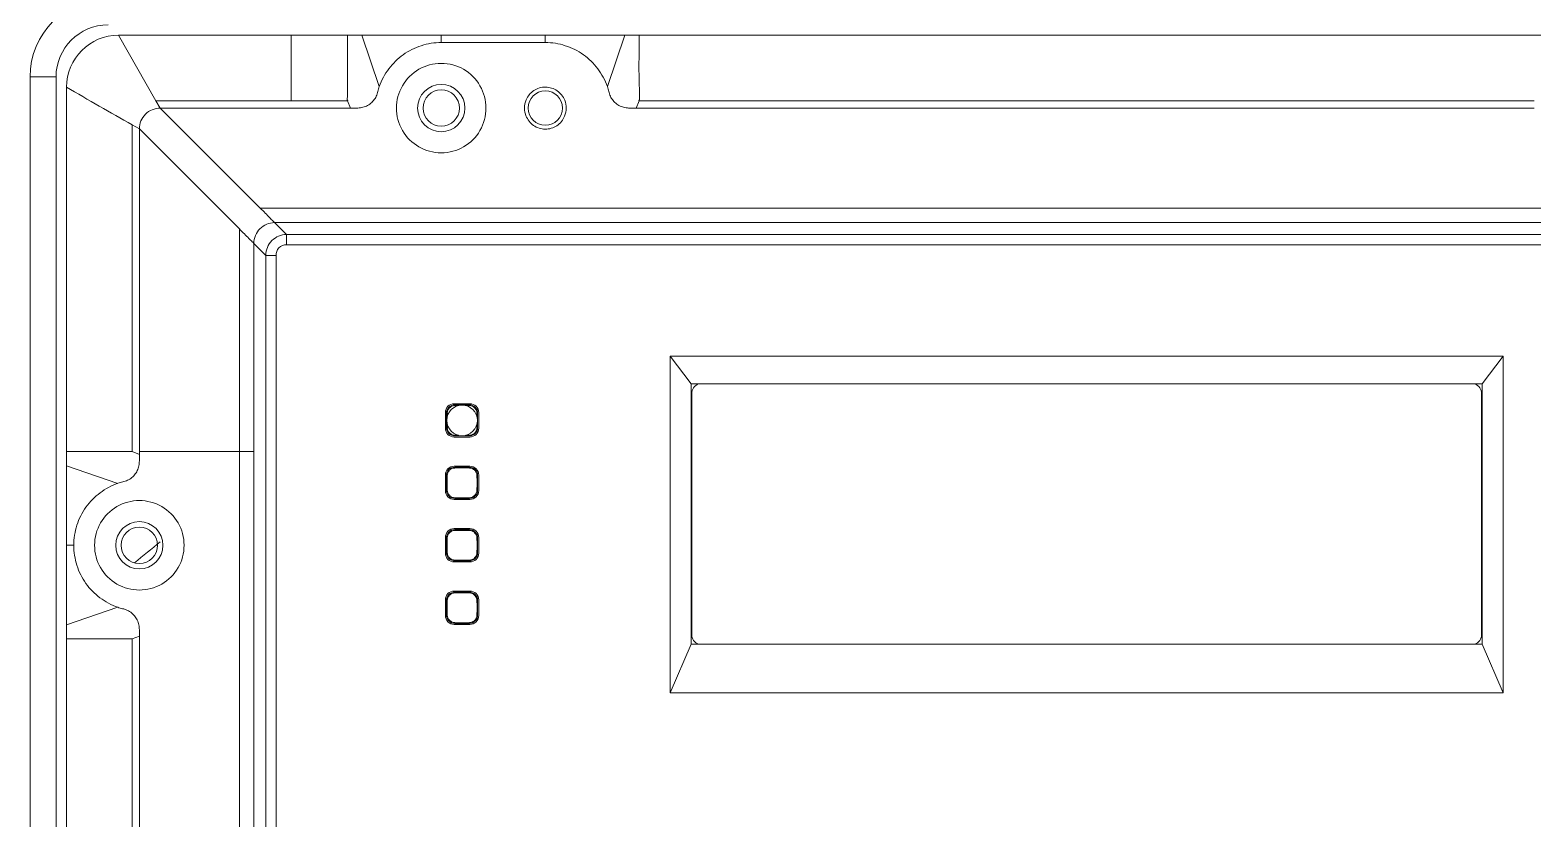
# Model space of a CAD drawing. Header units: millimetres. Extents: x 1177 to 4296, y 93 to 2298.
# Drawn here: x 2530.2 to 2674.6, y 1606.1 to 1681.9 of the extents above; entities that cross this region are included whole.
import ezdxf

# ---------------------------------------------------------------- set-up
doc = ezdxf.new("R2010")
doc.units = ezdxf.units.MM
doc.header["$LTSCALE"] = 0.1
doc.layers.get('0').update_dxf_attribs({"lineweight": 13})

msp = doc.modelspace()

# ---------------------------------------------------------------- linework, layer by layer
for p, q in [((2538.7, 1681.44), (2542.3, 1675.14)), ((2538.7, 1681.44), (2724.7, 1681.44)), ((2555.3, 1681.44), (2555.3, 1675.14)), ((2560.7, 1676.44), (2560.7, 1681.44)), ((2563.75, 1676.51), (2562.08, 1681.44)), ((2569.7, 1680.74), (2569.7, 1681.44)), ((2569.7, 1680.74), (2579.7, 1680.74)), ((2579.7, 1680.74), (2579.7, 1681.44)), ((2585.66, 1676.51), (2587.33, 1681.44)), ((2530.2, 1287.44), (2530.2, 1677.44)), ((2530.2, 1677.44), (2532.7, 1677.44)), ((2532.7, 1287.44), (2532.7, 1677.44)), ((2533.7, 1676.44), (2533.7, 1288.44)), ((2542.3, 1675.14), (2542.7, 1674.44)), ((2560.7, 1675.14), (2542.3, 1675.14)), ((2560.97, 1674.44), (2560.7, 1675.14)), ((2588.43, 1674.44), (2588.7, 1675.14)), ((2674.7, 1675.14), (2588.7, 1675.14)), ((2560.97, 1674.44), (2542.7, 1674.44)), ((2542.7, 1674.44), (2552.31, 1664.83)), ((2588.43, 1674.44), (2588.7, 1674.44)), ((2674.7, 1674.44), (2588.7, 1674.44)), ((2540.7, 1672.44), (2540, 1672.84)), ((2540.01, 1641.44), (2540.01, 1672.84)), ((2540.7, 1672.44), (2540.7, 1641.44)), ((2550.31, 1662.83), (2540.7, 1672.44)), ((2711.12, 1664.83), (2552.31, 1664.83)), ((2555.3, 1663.44), (2553.7, 1663.44)), ((2553.7, 1663.44), (2554.85, 1662.29)), ((2570.7, 1663.44), (2555.3, 1663.44)), ((2570.7, 1663.44), (2692.7, 1663.44)), ((2550.31, 1662.83), (2550.31, 1641.44)), ((2555.3, 1662.29), (2554.85, 1662.29)), ((2708.56, 1662.29), (2555.3, 1662.29)), ((2551.7, 1641.44), (2551.7, 1661.44)), ((2552.85, 1660.29), (2551.7, 1661.44)), ((2552.85, 1660.29), (2552.85, 1604.28)), ((2553.83, 1604.28), (2553.83, 1660.27)), ((2708.56, 1661.31), (2554.85, 1661.31)), ((2591.7, 1618.26), (2591.7, 1650.61)), ((2593.7, 1647.94), (2591.7, 1650.61)), ((2591.7, 1650.61), (2671.7, 1650.61)), ((2669.7, 1647.94), (2671.7, 1650.61)), ((2671.7, 1650.61), (2671.7, 1618.26)), ((2593.7, 1647.94), (2593.7, 1622.94)), ((2593.7, 1647.94), (2669.7, 1647.94)), ((2669.7, 1622.94), (2669.7, 1647.94)), ((2570.95, 1646.04), (2572.45, 1646.04)), ((2571, 1645.94), (2571, 1645.86)), ((2571, 1645.94), (2572.4, 1645.94)), ((2571.7, 1645.91), (2571.7, 1645.94)), ((2572.4, 1645.94), (2572.4, 1645.86)), ((2593.76, 1647), (2593.76, 1623.88)), ((2669.64, 1623.88), (2669.64, 1647)), ((2570.1, 1645.19), (2570.1, 1643.69)), ((2570.2, 1643.74), (2570.2, 1645.14)), ((2570.2, 1645.14), (2570.28, 1645.14)), ((2570.24, 1644.44), (2570.2, 1644.44)), ((2573.2, 1645.14), (2573.13, 1645.14)), ((2573.2, 1644.44), (2573.17, 1644.44)), ((2573.2, 1645.14), (2573.2, 1643.74)), ((2573.3, 1643.69), (2573.3, 1645.19)), ((2570.2, 1643.74), (2570.28, 1643.74)), ((2571, 1642.94), (2571, 1643.01)), ((2572.4, 1642.94), (2571, 1642.94)), ((2571.7, 1642.94), (2571.7, 1642.96)), ((2572.4, 1642.94), (2572.4, 1643.01)), ((2573.2, 1643.74), (2573.13, 1643.74)), ((2570.95, 1642.84), (2572.45, 1642.84)), ((2540.01, 1641.44), (2533.69, 1641.44)), ((2538.63, 1638.39), (2533.7, 1640.06)), ((2540.7, 1641.17), (2540, 1641.44)), ((2540.7, 1641.17), (2540.7, 1641.44)), ((2540.7, 1641.44), (2551.7, 1641.44)), ((2550.31, 1641.44), (2550.31, 1496.84)), ((2551.7, 1641.44), (2551.7, 1523.44)), ((2570.95, 1640.04), (2572.45, 1640.04)), ((2570.1, 1639.19), (2570.1, 1637.69)), ((2570.2, 1637.74), (2570.2, 1639.14)), ((2570.2, 1639.14), (2570.28, 1639.14)), ((2571, 1639.94), (2571, 1639.86)), ((2571, 1639.94), (2572.4, 1639.94)), ((2572.4, 1639.94), (2572.4, 1639.86)), ((2573.2, 1639.14), (2573.13, 1639.14)), ((2573.2, 1639.14), (2573.2, 1637.74)), ((2573.3, 1637.69), (2573.3, 1639.19)), ((2570.2, 1637.74), (2570.28, 1637.74)), ((2573.2, 1637.74), (2573.13, 1637.74)), ((2570.95, 1636.84), (2572.45, 1636.84)), ((2571, 1636.94), (2571, 1637.01)), ((2572.4, 1636.94), (2571, 1636.94)), ((2572.4, 1636.94), (2572.4, 1637.01)), ((2570.1, 1633.19), (2570.1, 1631.69)), ((2570.2, 1631.74), (2570.2, 1633.14)), ((2570.2, 1633.14), (2570.28, 1633.14)), ((2570.95, 1634.04), (2572.45, 1634.04)), ((2571, 1633.94), (2571, 1633.86)), ((2571, 1633.94), (2572.4, 1633.94)), ((2572.4, 1633.94), (2572.4, 1633.86)), ((2573.2, 1633.14), (2573.13, 1633.14)), ((2573.2, 1633.14), (2573.2, 1631.74)), ((2573.3, 1631.69), (2573.3, 1633.19)), ((2534.4, 1632.44), (2533.7, 1632.44)), ((2570.2, 1631.74), (2570.28, 1631.74)), ((2573.2, 1631.74), (2573.13, 1631.74)), ((2570.95, 1630.84), (2572.45, 1630.84)), ((2571, 1630.94), (2571, 1631.01)), ((2572.4, 1630.94), (2571, 1630.94)), ((2572.4, 1630.94), (2572.4, 1631.01)), ((2570.1, 1627.19), (2570.1, 1625.69)), ((2570.2, 1625.74), (2570.2, 1627.14)), ((2570.2, 1627.14), (2570.28, 1627.14)), ((2570.95, 1628.04), (2572.45, 1628.04)), ((2571, 1627.94), (2571, 1627.86)), ((2571, 1627.94), (2572.4, 1627.94)), ((2572.4, 1627.94), (2572.4, 1627.86)), ((2573.2, 1627.14), (2573.13, 1627.14)), ((2573.2, 1627.14), (2573.2, 1625.74)), ((2573.3, 1625.69), (2573.3, 1627.19)), ((2538.63, 1626.48), (2533.7, 1624.81)), ((2570.2, 1625.74), (2570.28, 1625.74)), ((2573.2, 1625.74), (2573.13, 1625.74)), ((2570.95, 1624.84), (2572.45, 1624.84)), ((2571, 1624.94), (2571, 1625.01)), ((2572.4, 1624.94), (2571, 1624.94)), ((2572.4, 1624.94), (2572.4, 1625.01)), ((2533.7, 1623.44), (2540, 1623.44)), ((2540.7, 1623.71), (2540, 1623.44)), ((2540, 1551.42), (2540, 1623.44)), ((2540.7, 1623.71), (2540.7, 1551.15)), ((2593.7, 1622.94), (2591.7, 1618.26)), ((2669.7, 1622.94), (2593.7, 1622.94)), ((2669.7, 1622.94), (2671.7, 1618.26)), ((2671.7, 1618.26), (2591.7, 1618.26))]:
    msp.add_line(p, q)
for centre, radius in [((2569.7, 1674.44), 2.27), ((2569.7, 1674.44), 1.75), ((2579.7, 1674.44), 1.65), ((2571.7, 1644.44), 1.47), ((2540.7, 1632.44), 2.27), ((2540.7, 1632.44), 1.75)]:
    msp.add_circle(centre, radius)
for centre, radius, start, end in [((2537.7, 1677.44), 7.5, 90, 180), ((2537.7, 1677.44), 5, 90, 180), ((2538.7, 1676.44), 5, 90.0002, 179.9997), ((2569.7, 1674.44), 4.3, 89.999, 270.0003), ((2569.7, 1674.44), 4.3, 269.9996, 89.9998), ((2594.76, 1647), 1, 109.384, 180), ((2668.64, 1647), 1, 0, 70.616), ((2571, 1645.14), 0.8, 90, 180), ((2571.7, 1614.73), 31.14, 90.6408, 91.2908), ((2571.7, 1614.73), 31.14, 88.7092, 89.3592), ((2572.4, 1645.14), 0.8, 0, 90), ((2601.42, 1644.44), 31.14, 178.7092, 179.3921), ((2541.99, 1644.44), 31.14, 0.6079, 1.2908), ((2570.95, 1643.69), 0.85, 180, 270), ((2571, 1643.74), 0.8, 180, 270), ((2601.42, 1644.44), 31.14, 180.6079, 181.2908), ((2571.7, 1674.15), 31.14, 268.7092, 269.3592), ((2571.7, 1674.15), 31.14, 270.6408, 271.2908), ((2572.4, 1643.74), 0.8, 270, 0), ((2572.45, 1643.69), 0.85, 270, 0), ((2541.99, 1644.44), 31.14, 358.7092, 359.3921), ((2571, 1639.14), 0.8, 90, 180), ((2601.43, 1638.44), 31.16, 178.7093, 181.2907), ((2571.7, 1608.71), 31.16, 88.7093, 91.2907), ((2572.4, 1639.14), 0.8, 0, 90), ((2541.98, 1638.44), 31.16, 358.7093, 1.2907), ((2570.95, 1637.69), 0.85, 180, 270), ((2571, 1637.74), 0.8, 180, 270), ((2572.4, 1637.74), 0.8, 270, 0), ((2572.45, 1637.69), 0.85, 270, 0), ((2540.7, 1632.44), 4.3, 359.9996, 179.9998), ((2571.7, 1668.16), 31.16, 268.7093, 271.2907), ((2571, 1633.14), 0.8, 90, 180), ((2601.43, 1632.44), 31.16, 178.7093, 181.2907), ((2571.7, 1602.71), 31.16, 88.7093, 91.2907), ((2572.4, 1633.14), 0.8, 0, 90), ((2541.98, 1632.44), 31.16, 358.7093, 1.2907), ((2540.7, 1632.44), 4.3, 179.999, 0.0004), ((2631.7, 1522.44), 141.75, 128.8923, 130.1771), ((2570.95, 1631.69), 0.85, 180, 270), ((2571, 1631.74), 0.8, 180, 270), ((2572.4, 1631.74), 0.8, 270, 0), ((2572.45, 1631.69), 0.85, 270, 0), ((2571.7, 1662.16), 31.16, 268.7093, 271.2907), ((2571, 1627.14), 0.8, 90, 180), ((2601.43, 1626.44), 31.16, 178.7093, 181.2907), ((2571.7, 1596.71), 31.16, 88.7093, 91.2907), ((2572.4, 1627.14), 0.8, 0, 90), ((2541.98, 1626.44), 31.16, 358.7093, 1.2907), ((2570.95, 1625.69), 0.85, 180, 270), ((2571, 1625.74), 0.8, 180, 270), ((2572.4, 1625.74), 0.8, 270, 0), ((2572.45, 1625.69), 0.85, 270, 0), ((2571.7, 1656.16), 31.16, 268.7093, 271.2907), ((2594.76, 1623.88), 1, 180, 250.616), ((2668.64, 1623.88), 1, 289.384, 0)]:
    msp.add_arc(centre, radius, start, end)
for centre, start_param, end_param in [((2570.95, 1645.19), 0, 1.570793), ((2572.45, 1645.19), -1.570796, -0.000003), ((2570.95, 1639.19), 0, 1.570793), ((2572.45, 1639.19), -1.570796, -0.000003), ((2570.95, 1633.19), 0, 1.570793), ((2572.45, 1633.19), -1.570796, -0.000003), ((2570.95, 1627.19), 0, 1.570793), ((2572.45, 1627.19), -1.570796, -0.000003)]:
    msp.add_ellipse(centre, major_axis=(0, 0.851), ratio=0.999391, start_param=start_param, end_param=end_param)
for points, knots in [([(2563.75, 1676.51), (2563.96, 1677.12), (2564.59, 1678.27), (2565.99, 1679.65), (2567.46, 1680.38), (2568.73, 1680.69), (2569.38, 1680.74), (2569.7, 1680.74)], [0, 0, 0, 0, 0.249755, 0.499058, 0.74884, 0.874362, 1, 1, 1, 1]), ([(2585.66, 1676.51), (2585.44, 1677.12), (2584.97, 1677.99), (2584.12, 1678.97), (2583.12, 1679.8), (2581.65, 1680.53), (2580.35, 1680.74), (2579.7, 1680.74)], [0, 0, 0, 0, 0.249794, 0.374809, 0.499814, 0.749599, 1, 1, 1, 1]), ([(2588.74, 1675.24), (2588.76, 1675.75), (2588.73, 1676.53), (2588.7, 1677.56), (2588.69, 1678.34), (2588.7, 1679.12), (2588.71, 1680.15), (2588.7, 1680.92), (2588.7, 1681.44)], [0, 0, 0, 0, 0.249949, 0.375136, 0.500442, 0.62577, 0.750953, 1, 1, 1, 1]), ([(2560.67, 1675.22), (2560.67, 1675.42), (2560.72, 1675.83), (2560.7, 1676.23), (2560.7, 1676.44)], [0, 0, 0, 0, 0.500012, 1, 1, 1, 1]), ([(2560.97, 1674.44), (2561.13, 1674.44), (2561.46, 1674.43), (2561.95, 1674.45), (2562.42, 1674.57), (2562.85, 1674.81), (2563.21, 1675.16), (2563.48, 1675.57), (2563.62, 1676.04), (2563.69, 1676.36), (2563.75, 1676.51)], [0, 0, 0, 0, 0.124823, 0.249747, 0.374903, 0.499937, 0.625487, 0.750788, 0.875322, 1, 1, 1, 1]), ([(2577.86, 1675.22), (2577.93, 1675.4), (2578.14, 1675.74), (2578.72, 1676.28), (2579.72, 1676.58), (2580.71, 1676.26), (2581.29, 1675.72), (2581.49, 1675.37), (2581.56, 1675.19)], [0, 0, 0, 0, 0.125749, 0.251354, 0.499997, 0.748656, 0.874236, 1, 1, 1, 1]), ([(2585.66, 1676.51), (2585.71, 1676.35), (2585.79, 1676.04), (2585.93, 1675.57), (2586.2, 1675.16), (2586.55, 1674.81), (2586.98, 1674.57), (2587.46, 1674.45), (2587.95, 1674.43), (2588.27, 1674.44), (2588.43, 1674.44)], [0, 0, 0, 0, 0.124669, 0.249241, 0.374535, 0.499955, 0.625006, 0.750272, 0.875125, 1, 1, 1, 1]), ([(2560.7, 1675.14), (2560.71, 1675.14), (2560.72, 1675.16), (2560.71, 1675.2), (2560.69, 1675.21), (2560.67, 1675.22)], [0, 0, 0, 0, 0.254604, 0.493616, 1, 1, 1, 1]), ([(2588.71, 1675.16), (2588.7, 1675.16), (2588.69, 1675.18), (2588.69, 1675.21), (2588.72, 1675.22), (2588.73, 1675.23), (2588.74, 1675.24)], [0, 0, 0, 0, 0.249299, 0.477719, 0.733279, 1, 1, 1, 1]), ([(2542.7, 1674.44), (2542.44, 1674.44), (2541.92, 1674.33), (2541.25, 1673.89), (2540.81, 1673.22), (2540.7, 1672.7), (2540.7, 1672.44)], [0, 0, 0, 0, 0.249954, 0.499981, 0.750021, 1, 1, 1, 1]), ([(2581.55, 1673.66), (2581.47, 1673.48), (2581.27, 1673.13), (2580.68, 1672.59), (2579.68, 1672.29), (2578.69, 1672.61), (2578.12, 1673.16), (2577.92, 1673.51), (2577.84, 1673.69)], [0, 0, 0, 0, 0.125748, 0.251356, 0.499998, 0.748655, 0.874239, 1, 1, 1, 1]), ([(2552.31, 1664.83), (2552.48, 1664.67), (2552.78, 1664.37), (2553.18, 1663.95), (2553.47, 1663.66), (2553.63, 1663.5), (2553.68, 1663.45), (2553.7, 1663.44)], [0, 0, 0, 0, 0.34422, 0.652154, 0.888814, 0.964257, 1, 1, 1, 1]), ([(2551.7, 1661.44), (2551.7, 1661.7), (2551.81, 1662.22), (2552.25, 1662.89), (2552.92, 1663.33), (2553.44, 1663.44), (2553.7, 1663.44)], [0, 0, 0, 0, 0.249994, 0.500003, 0.750007, 1, 1, 1, 1]), ([(2550.31, 1662.83), (2550.47, 1662.67), (2550.77, 1662.37), (2551.18, 1661.96), (2551.47, 1661.67), (2551.63, 1661.51), (2551.69, 1661.46), (2551.7, 1661.44)], [0, 0, 0, 0, 0.344052, 0.65052, 0.886502, 0.963407, 1, 1, 1, 1]), ([(2554.85, 1662.29), (2554.59, 1662.29), (2554.06, 1662.19), (2553.4, 1661.74), (2552.95, 1661.08), (2552.85, 1660.55), (2552.85, 1660.29)], [0, 0, 0, 0, 0.249657, 0.499935, 0.750265, 1, 1, 1, 1]), ([(2554.85, 1661.31), (2554.85, 1661.42), (2554.85, 1661.64), (2554.85, 1661.92), (2554.85, 1662.14), (2554.85, 1662.25), (2554.85, 1662.29)], [0, 0, 0, 0, 0.345594, 0.650701, 0.877586, 1, 1, 1, 1]), ([(2553.83, 1660.27), (2553.72, 1660.27), (2553.51, 1660.27), (2553.22, 1660.27), (2553, 1660.28), (2552.89, 1660.28), (2552.85, 1660.29)], [0, 0, 0, 0, 0.345515, 0.650494, 0.877366, 1, 1, 1, 1]), ([(2554.85, 1661.31), (2554.58, 1661.32), (2554.02, 1661.1), (2553.82, 1660.53), (2553.83, 1660.27)], [0, 0, 0, 0, 0.500038, 1, 1, 1, 1]), ([(2570.28, 1645.14), (2570.28, 1645.23), (2570.32, 1645.42), (2570.49, 1645.65), (2570.72, 1645.82), (2570.91, 1645.86), (2571, 1645.86)], [0, 0, 0, 0, 0.247386, 0.500671, 0.753838, 1, 1, 1, 1]), ([(2572.4, 1645.86), (2572.5, 1645.86), (2572.68, 1645.82), (2572.92, 1645.65), (2573.08, 1645.42), (2573.12, 1645.23), (2573.13, 1645.14)], [0, 0, 0, 0, 0.247386, 0.500671, 0.753838, 1, 1, 1, 1]), ([(2571, 1643.01), (2570.91, 1643.02), (2570.72, 1643.06), (2570.49, 1643.22), (2570.32, 1643.46), (2570.28, 1643.64), (2570.28, 1643.74)], [0, 0, 0, 0, 0.247386, 0.500671, 0.753838, 1, 1, 1, 1]), ([(2573.13, 1643.74), (2573.12, 1643.64), (2573.08, 1643.46), (2572.92, 1643.22), (2572.68, 1643.06), (2572.5, 1643.02), (2572.4, 1643.01)], [0, 0, 0, 0, 0.247386, 0.500671, 0.753838, 1, 1, 1, 1]), ([(2538.63, 1638.4), (2538.79, 1638.45), (2539.02, 1638.5), (2539.34, 1638.59), (2539.64, 1638.71), (2539.99, 1638.93), (2540.33, 1639.29), (2540.57, 1639.72), (2540.69, 1640.19), (2540.71, 1640.68), (2540.7, 1641.01), (2540.7, 1641.17)], [0, 0, 0, 0, 0.12465, 0.186974, 0.249351, 0.374632, 0.500034, 0.625065, 0.750316, 0.875143, 1, 1, 1, 1]), ([(2570.28, 1639.14), (2570.28, 1639.23), (2570.32, 1639.42), (2570.49, 1639.65), (2570.72, 1639.82), (2570.91, 1639.86), (2571, 1639.86)], [0, 0, 0, 0, 0.247386, 0.500671, 0.753838, 1, 1, 1, 1]), ([(2572.4, 1639.86), (2572.5, 1639.86), (2572.68, 1639.82), (2572.92, 1639.65), (2573.08, 1639.42), (2573.12, 1639.23), (2573.13, 1639.14)], [0, 0, 0, 0, 0.247386, 0.500671, 0.753838, 1, 1, 1, 1]), ([(2538.63, 1638.4), (2538.03, 1638.18), (2537.15, 1637.71), (2536.18, 1636.86), (2535.34, 1635.86), (2534.61, 1634.39), (2534.4, 1633.09), (2534.4, 1632.44)], [0, 0, 0, 0, 0.249797, 0.374811, 0.499821, 0.749591, 1, 1, 1, 1]), ([(2571, 1637.01), (2570.91, 1637.02), (2570.72, 1637.06), (2570.49, 1637.22), (2570.32, 1637.46), (2570.28, 1637.64), (2570.28, 1637.74)], [0, 0, 0, 0, 0.247386, 0.500671, 0.753838, 1, 1, 1, 1]), ([(2573.13, 1637.74), (2573.12, 1637.64), (2573.08, 1637.46), (2572.92, 1637.22), (2572.68, 1637.06), (2572.5, 1637.02), (2572.4, 1637.01)], [0, 0, 0, 0, 0.247386, 0.500671, 0.753838, 1, 1, 1, 1]), ([(2570.28, 1633.14), (2570.28, 1633.23), (2570.32, 1633.42), (2570.49, 1633.65), (2570.72, 1633.82), (2570.91, 1633.86), (2571, 1633.86)], [0, 0, 0, 0, 0.247386, 0.500671, 0.753838, 1, 1, 1, 1]), ([(2572.4, 1633.86), (2572.5, 1633.86), (2572.68, 1633.82), (2572.92, 1633.65), (2573.08, 1633.42), (2573.12, 1633.23), (2573.13, 1633.14)], [0, 0, 0, 0, 0.247386, 0.500671, 0.753838, 1, 1, 1, 1]), ([(2534.4, 1632.44), (2534.4, 1631.79), (2534.61, 1630.49), (2535.48, 1628.72), (2536.86, 1627.32), (2538.02, 1626.7), (2538.63, 1626.48)], [0, 0, 0, 0, 0.250599, 0.500544, 0.750085, 1, 1, 1, 1]), ([(2571, 1631.01), (2570.91, 1631.02), (2570.72, 1631.06), (2570.49, 1631.22), (2570.32, 1631.46), (2570.28, 1631.64), (2570.28, 1631.74)], [0, 0, 0, 0, 0.247386, 0.500671, 0.753838, 1, 1, 1, 1]), ([(2573.13, 1631.74), (2573.12, 1631.64), (2573.08, 1631.46), (2572.92, 1631.22), (2572.68, 1631.06), (2572.5, 1631.02), (2572.4, 1631.01)], [0, 0, 0, 0, 0.247386, 0.500671, 0.753838, 1, 1, 1, 1]), ([(2570.28, 1627.14), (2570.28, 1627.23), (2570.32, 1627.42), (2570.49, 1627.65), (2570.72, 1627.82), (2570.91, 1627.86), (2571, 1627.86)], [0, 0, 0, 0, 0.247386, 0.500671, 0.753838, 1, 1, 1, 1]), ([(2572.4, 1627.86), (2572.5, 1627.86), (2572.68, 1627.82), (2572.92, 1627.65), (2573.08, 1627.42), (2573.12, 1627.23), (2573.13, 1627.14)], [0, 0, 0, 0, 0.247386, 0.500671, 0.753838, 1, 1, 1, 1]), ([(2538.63, 1626.48), (2538.78, 1626.43), (2539.02, 1626.37), (2539.33, 1626.29), (2539.63, 1626.16), (2539.98, 1625.94), (2540.32, 1625.59), (2540.57, 1625.16), (2540.69, 1624.68), (2540.71, 1624.19), (2540.7, 1623.87), (2540.7, 1623.71)], [0, 0, 0, 0, 0.124625, 0.186952, 0.249361, 0.374625, 0.499991, 0.625059, 0.750326, 0.875138, 1, 1, 1, 1]), ([(2571, 1625.01), (2570.91, 1625.02), (2570.72, 1625.06), (2570.49, 1625.22), (2570.32, 1625.46), (2570.28, 1625.64), (2570.28, 1625.74)], [0, 0, 0, 0, 0.247386, 0.500671, 0.753838, 1, 1, 1, 1]), ([(2573.13, 1625.74), (2573.12, 1625.64), (2573.08, 1625.46), (2572.92, 1625.22), (2572.68, 1625.06), (2572.5, 1625.02), (2572.4, 1625.01)], [0, 0, 0, 0, 0.247386, 0.500671, 0.753838, 1, 1, 1, 1])]:
    msp.add_open_spline(points, degree=3, knots=knots)
for points in [[(2540.01, 1672.84), (2537.9, 1674.03), (2535.8, 1675.24), (2533.69, 1676.44)], [(2577.7, 1674.44), (2577.7, 1674.7), (2577.76, 1674.97), (2577.86, 1675.22)], [(2581.56, 1675.19), (2581.66, 1674.95), (2581.71, 1674.69), (2581.7, 1674.44)], [(2577.84, 1673.69), (2577.75, 1673.92), (2577.7, 1674.18), (2577.7, 1674.44)], [(2581.7, 1674.44), (2581.71, 1674.17), (2581.65, 1673.9), (2581.55, 1673.66)]]:
    msp.add_open_spline(points, degree=3)

doc.saveas('drawing.dxf')
